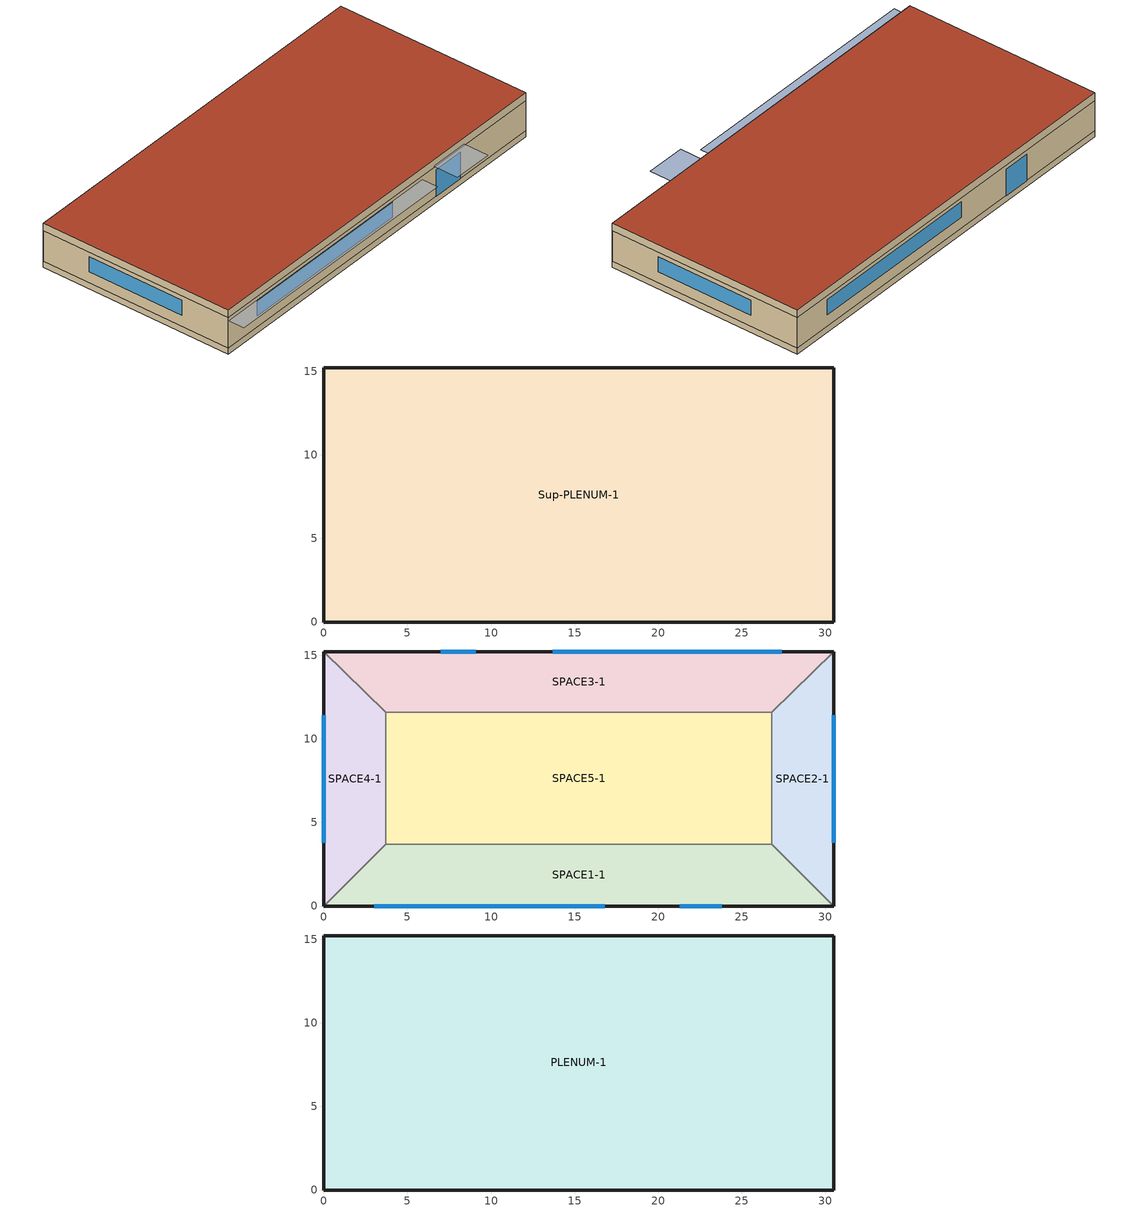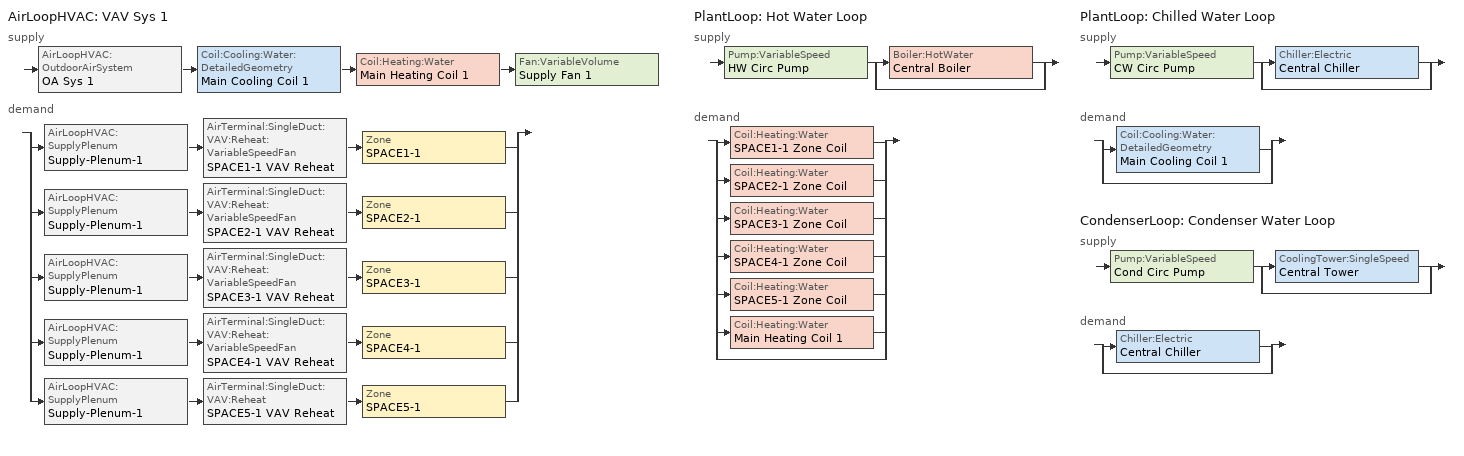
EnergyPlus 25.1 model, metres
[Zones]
Sup-PLENUM-1
 floor ground (FLOOR-SLAB-1): 30.5,15.2 30.5,0 0,0 0,15.2 z-0.45
 wall outside (WALL-1): 0,0 30.5,0 30.5,15.2 0,15.2 0,0 z-0.45:0
SPACE1-1
 floor to Sup-PLENUM-1 (CLNG-1): 26.8,3.7 30.5,0 0,0 3.7,3.7 z0
 wall outside (WALL-1): 0,0 30.5,0 z0:2.4
 wall to SPACE2-1 (INT-WALL-1): 30.5,0 26.8,3.7 z0:2.4
 wall to SPACE4-1 (INT-WALL-1): 3.7,3.7 0,0 z0:2.4
 wall to SPACE5-1 (INT-WALL-1): 26.8,3.7 3.7,3.7 z0:2.4
 window (Dbl Clr 3mm/13mm Air): 3,0 16.8,0 z0.9:2.1
 window (Sgl Grey 3mm): 21.3,0 23.8,0 z0:2.1
SPACE2-1
 floor to Sup-PLENUM-1 (CLNG-1): 26.8,11.6 30.5,15.2 30.5,0 26.8,3.7 z0
 wall outside (WALL-1): 30.5,0 30.5,15.2 z0:2.4
 wall to SPACE3-1 (INT-WALL-1): 30.5,15.2 26.8,11.6 z0:2.4
 wall to SPACE5-1 (INT-WALL-1): 26.8,11.6 26.8,3.7 z0:2.4
 window (Dbl Clr 3mm/13mm Air): 30.5,3.8 30.5,11.4 z0.9:2.1
SPACE3-1
 floor to Sup-PLENUM-1 (CLNG-1): 26.8,11.6 3.7,11.6 0,15.2 30.5,15.2 z0
 wall outside (WALL-1): 30.5,15.2 0,15.2 z0:2.4
 wall to SPACE4-1 (INT-WALL-1): 0,15.2 3.7,11.6 z0:2.4
 wall to SPACE5-1 (INT-WALL-1): 3.7,11.6 26.8,11.6 z0:2.4
 window (Dbl Clr 3mm/13mm Air): 27.4,15.2 13.7,15.2 z0.9:2.1
 window (Sgl Grey 3mm): 9.1,15.2 7,15.2 z0:2.1
SPACE4-1
 floor to Sup-PLENUM-1 (CLNG-1): 3.7,3.7 0,0 0,15.2 3.7,11.6 z0
 wall outside (WALL-1): 0,15.2 0,0 z0:2.4
 wall to SPACE5-1 (INT-WALL-1): 3.7,3.7 3.7,11.6 z0:2.4
 window (Dbl Clr 3mm/13mm Air): 0,11.4 0,3.8 z0.9:2.1
SPACE5-1
 floor to Sup-PLENUM-1 (CLNG-1): 26.8,11.6 26.8,3.7 3.7,3.7 3.7,11.6 z0
PLENUM-1
 floor to SPACE1-1 (CLNG-1): 26.8,3.7 30.5,0 0,0 3.7,3.7 z2.4
 floor to SPACE2-1 (CLNG-1): 26.8,11.6 30.5,15.2 30.5,0 26.8,3.7 z2.4
 floor to SPACE3-1 (CLNG-1): 26.8,11.6 3.7,11.6 0,15.2 30.5,15.2 z2.4
 floor to SPACE4-1 (CLNG-1): 3.7,3.7 0,0 0,15.2 3.7,11.6 z2.4
 floor to SPACE5-1 (CLNG-1): 26.8,11.6 26.8,3.7 3.7,3.7 3.7,11.6 z2.4
 wall outside (WALL-1): 0,0 30.5,0 30.5,15.2 0,15.2 0,0 z2.4:3
 roof outside (ROOF-1): 0,15.2 0,0 30.5,0 30.5,15.2 z3
shading: 0,-1.3 0,0 19.8,0 19.8,-1.3 z2.2; 21,-2 21,0 24.1,0 24.1,-2 z2.6
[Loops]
AirLoopHVAC 'VAV Sys 1'
 supply: AirLoopHVAC:OutdoorAirSystem 'OA Sys 1' > Coil:Cooling:Water:DetailedGeometry 'Main Cooling Coil 1' > Coil:Heating:Water 'Main Heating Coil 1' > Fan:VariableVolume 'Supply Fan 1'
 demand: split
  | AirLoopHVAC:SupplyPlenum 'Supply-Plenum-1' > AirTerminal:SingleDuct:VAV:Reheat:VariableSpeedFan 'SPACE1-1 VAV Reheat' > Zone 'SPACE1-1'
  | AirLoopHVAC:SupplyPlenum 'Supply-Plenum-1' > AirTerminal:SingleDuct:VAV:Reheat:VariableSpeedFan 'SPACE2-1 VAV Reheat' > Zone 'SPACE2-1'
  | AirLoopHVAC:SupplyPlenum 'Supply-Plenum-1' > AirTerminal:SingleDuct:VAV:Reheat:VariableSpeedFan 'SPACE3-1 VAV Reheat' > Zone 'SPACE3-1'
  | AirLoopHVAC:SupplyPlenum 'Supply-Plenum-1' > AirTerminal:SingleDuct:VAV:Reheat:VariableSpeedFan 'SPACE4-1 VAV Reheat' > Zone 'SPACE4-1'
  | AirLoopHVAC:SupplyPlenum 'Supply-Plenum-1' > AirTerminal:SingleDuct:VAV:Reheat 'SPACE5-1 VAV Reheat' > Zone 'SPACE5-1'
PlantLoop 'Hot Water Loop'
 supply: Pump:VariableSpeed 'HW Circ Pump' > split
  | Boiler:HotWater 'Central Boiler'
  | bypass
 demand: split
  | Coil:Heating:Water 'SPACE1-1 Zone Coil'
  | Coil:Heating:Water 'SPACE2-1 Zone Coil'
  | Coil:Heating:Water 'SPACE3-1 Zone Coil'
  | Coil:Heating:Water 'SPACE4-1 Zone Coil'
  | Coil:Heating:Water 'SPACE5-1 Zone Coil'
  | Coil:Heating:Water 'Main Heating Coil 1'
  | bypass
PlantLoop 'Chilled Water Loop'
 supply: Pump:VariableSpeed 'CW Circ Pump' > split
  | Chiller:Electric 'Central Chiller'
  | bypass
 demand: split
  | Coil:Cooling:Water:DetailedGeometry 'Main Cooling Coil 1'
  | bypass
CondenserLoop 'Condenser Water Loop'
 supply: Pump:VariableSpeed 'Cond Circ Pump' > split
  | CoolingTower:SingleSpeed 'Central Tower'
  | bypass
 demand: split
  | Chiller:Electric 'Central Chiller'
  | bypass
[Building]
Building: North Axis {deg}=30; Terrain=City; Loads Convergence Tolerance Value {W}=0.04; Temperature Convergence Tolerance Value {deltaC}=0.4; Solar Distribution=FullExterior; Maximum Number of Warmup Days=25; Minimum Number of Warmup Days=6
[Site:Location]
CHICAGO_IL_USA TMY2-94846: Latitude {deg}=41.78; Longitude {deg}=-87.75; Time Zone {hr}=-6; Elevation {m}=190
[SizingPeriod:DesignDay] Humidity Condition Type=Wetbulb; Barometric Pressure {Pa}=99063; Rain Indicator=No; Snow Indicator=No; Daylight Saving Time Indicator=No; Solar Model Indicator=ASHRAEClearSky
Name | Month | Day of Month | Day Type | Maximum Dry-Bulb Temperature {C} | Daily Dry-Bulb Temperature Range {deltaC} | Wetbulb or DewPoint at Maximum Dry-Bulb {C} | Wind Speed {m/s} | Wind Direction {deg} | Sky Clearness
CHICAGO_IL_USA Annual Heating 99% Design Conditions DB | 1 | 14 | WinterDesignDay | -17.3 | 0 | -17.3 | 4.9 | 270 | 0
CHICAGO_IL_USA Annual Cooling 1% Design Conditions DB/MCWB | 7 | 7 | SummerDesignDay | 31.5 | 10.7 | 23 | 5.3 | 230 | 1
[Site:GroundTemperature:BuildingSurface]
20.03, 20.03, 20.13, 20.3, 20.43, 20.52, 20.62, 20.77, 20.78, 20.55, 20.44, 20.2
[Material] Thermal Absorptance=0.9
Name | Roughness | Thickness {m} | Conductivity {W/m-K} | Density {kg/m3} | Specific Heat {J/kg-K} | Solar Absorptance | Visible Absorptance
RG01 | Rough | 0.0127 | 1.442 | 881 | 1674 | 0.65 | 0.65
BR01 | VeryRough | 0.0095 | 0.162 | 1121 | 1464 | 0.7 | 0.7
IN46 | VeryRough | 0.0762 | 0.023 | 24 | 1590 | 0.5 | 0.5
WD01 | MediumSmooth | 0.0191 | 0.115 | 513 | 1381 | 0.78 | 0.78
PW03 | MediumSmooth | 0.0127 | 0.115 | 545 | 1213 | 0.78 | 0.78
IN02 | Rough | 0.0901 | 0.043 | 10 | 837 | 0.75 | 0.75
GP01 | MediumSmooth | 0.0127 | 0.16 | 801 | 837 | 0.75 | 0.75
GP02 | MediumSmooth | 0.0159 | 0.16 | 801 | 837 | 0.75 | 0.75
CC03 | MediumRough | 0.1016 | 1.31 | 2243 | 837 | 0.65 | 0.65
[Material:NoMass]
MAT-CLNG-1: Roughness=Rough; Thermal Resistance {m2-K/W}=0.652259; Thermal Absorptance=0.65; Solar Absorptance=0.65; Visible Absorptance=0.65
[Material:AirGap]
AL21: Thermal Resistance {m2-K/W}=0.157
[WindowMaterial:Glazing] Optical Data Type=SpectralAverage; Thickness {m}=0.003; Infrared Transmittance at Normal Incidence=0; Front Side Infrared Hemispherical Emissivity=0.84; Back Side Infrared Hemispherical Emissivity=0.84; Conductivity {W/m-K}=0.9
Name | Solar Transmittance at Normal Incidence | Front Side Solar Reflectance at Normal Incidence | Back Side Solar Reflectance at Normal Incidence | Visible Transmittance at Normal Incidence | Front Side Visible Reflectance at Normal Incidence | Back Side Visible Reflectance at Normal Incidence
CLEAR 3MM | 0.837 | 0.075 | 0.075 | 0.898 | 0.081 | 0.081
GREY 3MM | 0.626 | 0.061 | 0.061 | 0.611 | 0.061 | 0.061
[WindowMaterial:Gas]
AIR 13MM: Gas Type=Air; Thickness {m}=0.0127
[Construction]
ROOF-1: RG01, BR01, IN46, WD01
WALL-1: WD01, PW03, IN02, GP01
CLNG-1: MAT-CLNG-1
FLOOR-SLAB-1: CC03
INT-WALL-1: GP02, AL21, GP02
Dbl Clr 3mm/13mm Air: CLEAR 3MM, AIR 13MM, CLEAR 3MM
Sgl Grey 3mm: GREY 3MM
[Zone] Type=1; Multiplier=1
Name | Ceiling Height {m} | Volume {m3}
PLENUM-1 | 0.6096 | 283.2
SPACE1-1; SPACE3-1 | 2.4384 | 239.247
SPACE2-1; SPACE4-1 | 2.4384 | 103.311
SPACE5-1 | 2.4384 | 447.683
Sup-PLENUM-1 | 0.45 | 208.6
[RoomAirModelType] Air Temperature Coupling Strategy=DIRECT
Name | Zone | Room-Air Modeling Type
SPACE5-1 RoomAir Model | SPACE5-1 | UnderFloorAirDistributionInterior
SPACE1-1 RoomAir Model | SPACE1-1 | UnderFloorAirDistributionExterior
SPACE2-1 RoomAir Model | SPACE2-1 | UnderFloorAirDistributionExterior
SPACE3-1 RoomAir Model | SPACE3-1 | UnderFloorAirDistributionExterior
SPACE4-1 RoomAir Model | SPACE4-1 | UnderFloorAirDistributionExterior
[RoomAirSettings:UnderFloorAirDistributionInterior]
SPACE5-1: Number of Diffusers=Autocalculate; Power per Plume {W}=Autocalculate; Design Effective Area of Diffuser {m2}=Autocalculate; Diffuser Slot Angle from Vertical {deg}=Autocalculate; Temperature Difference Threshold for Reporting {deltaC}=0.001; Floor Diffuser Type=Swirl; Transition Height {m}=1.7; Coefficient A=Autocalculate; Coefficient B=Autocalculate; Coefficient C=Autocalculate; Coefficient D=Autocalculate; Coefficient E=Autocalculate
[RoomAirSettings:UnderFloorAirDistributionExterior] Number of Diffusers per Zone=Autocalculate; Power per Plume {W}=Autocalculate; Design Effective Area of Diffuser {m2}=Autocalculate; Diffuser Slot Angle from Vertical {deg}=Autocalculate; Temperature Difference Threshold for Reporting {deltaC}=0.001; Floor Diffuser Type=LinearBarGrille; Transition Height {m}=1.7; Coefficient A in formula Kc = A*Gamma**B + C + D*Gamma + E*Gamma**2=Autocalculate; Coefficient B in formula Kc = A*Gamma**B + C + D*Gamma + E*Gamma**2=Autocalculate; Coefficient C in formula Kc = A*Gamma**B + C + D*Gamma + E*Gamma**2=Autocalculate; Coefficient D in formula Kc = A*Gamma**B + C + D*Gamma + E*Gamma**2=Autocalculate; Coefficient E in formula Kc = A*Gamma**B + C + D*Gamma + E*Gamma**2=Autocalculate
SPACE1-1; SPACE2-1; SPACE3-1; SPACE4-1
[People] Number of People Schedule=OCCUPY-1; Number of People Calculation Method=people; Fraction Radiant=0.6; Activity Level Schedule=ActSchd
Name | Zone or ZoneList or Space or SpaceList | Number of People
SPACE1-1 People 1 | SPACE1-1 | 11
SPACE2-1 People 1 | SPACE2-1 | 5
SPACE3-1 People 1 | SPACE3-1 | 11
SPACE4-1 People 1 | SPACE4-1 | 5
SPACE5-1 People 1 | SPACE5-1 | 20
[Lights] Schedule=LIGHTS-1; Design Level Calculation Method=LightingLevel; Return Air Fraction=0.15; Fraction Radiant=0.37; Fraction Visible=0.18; Fraction Replaceable=0
Name | Zone or ZoneList or Space or SpaceList | Lighting Level {W}
SPACE1-1 Lights 1 | SPACE1-1 | 1584
SPACE2-1 Lights 1 | SPACE2-1 | 684
SPACE3-1 Lights 1 | SPACE3-1 | 1584
SPACE4-1 Lights 1 | SPACE4-1 | 684
SPACE5-1 Lights 1 | SPACE5-1 | 2964
[ElectricEquipment] Schedule=EQUIP-1; Design Level Calculation Method=EquipmentLevel; Fraction Latent=0; Fraction Radiant=0.58; Fraction Lost=0
Name | Zone or ZoneList or Space or SpaceList | Design Level {W}
SPACE1-1 ElecEq 1 | SPACE1-1 | 1056
SPACE2-1 ElecEq 1 | SPACE2-1 | 456
SPACE3-1 ElecEq 1 | SPACE3-1 | 1056
SPACE4-1 ElecEq 1 | SPACE4-1 | 456
SPACE5-1 ElecEq 1 | SPACE5-1 | 1976
[ZoneInfiltration:DesignFlowRate] Schedule=INFIL-SCH; Design Flow Rate Calculation Method=flow/zone; Constant Term Coefficient=0; Temperature Term Coefficient=0; Velocity Term Coefficient=0.2237; Velocity Squared Term Coefficient=0
Name | Zone or ZoneList or Space or SpaceList | Design Flow Rate {m3/s}
SPACE1-1 Infil 1 | SPACE1-1 | 0.0167
SPACE2-1 Infil 1 | SPACE2-1 | 0.00717
SPACE3-1 Infil 1 | SPACE3-1 | 0.0167
SPACE4-1 Infil 1 | SPACE4-1 | 0.00717
SPACE5-1 Infil 1 | SPACE5-1 | 0.031089
[Sizing:Zone] Zone Cooling Design Supply Air Temperature Input Method=SupplyAirTemperature; Zone Cooling Design Supply Air Temperature {C}=19; Zone Heating Design Supply Air Temperature Input Method=SupplyAirTemperature; Zone Heating Design Supply Air Temperature {C}=50; Zone Cooling Design Supply Air Humidity Ratio {kgWater/kgDryAir}=0.009; Zone Heating Design Supply Air Humidity Ratio {kgWater/kgDryAir}=0.004; Zone Heating Sizing Factor=0; Zone Cooling Sizing Factor=0; Cooling Design Air Flow Method=DesignDay; Cooling Design Air Flow Rate {m3/s}=0; Heating Design Air Flow Method=DesignDay; Heating Design Air Flow Rate {m3/s}=0; Account for Dedicated Outdoor Air System=No; Dedicated Outdoor Air System Control Strategy=NeutralSupplyAir; Dedicated Outdoor Air Low Setpoint Temperature for Design {C}=autosize; Dedicated Outdoor Air High Setpoint Temperature for Design {C}=autosize
Name | Design Specification Outdoor Air Object
SPACE1-1 | SZ DSOA SPACE1-1
SPACE2-1 | SZ DSOA SPACE2-1
SPACE3-1 | SZ DSOA SPACE3-1
SPACE4-1 | SZ DSOA SPACE4-1
SPACE5-1 | SZ DSOA SPACE5-1
[DesignSpecification:OutdoorAir] Outdoor Air Method=flow/person; Outdoor Air Flow per Person {m3/s-person}=0.00944; Outdoor Air Flow per Zone Floor Area {m3/s-m2}=0; Outdoor Air Flow per Zone {m3/s}=0
SZ DSOA SPACE1-1; SZ DSOA SPACE2-1; SZ DSOA SPACE3-1; SZ DSOA SPACE4-1; SZ DSOA SPACE5-1
[Sizing:System]
VAV Sys 1: Type of Load to Size On=sensible; Design Outdoor Air Flow Rate {m3/s}=autosize; Central Heating Maximum System Air Flow Ratio=0.3; Preheat Design Temperature {C}=7; Preheat Design Humidity Ratio {kgWater/kgDryAir}=0.008; Precool Design Temperature {C}=11; Precool Design Humidity Ratio {kgWater/kgDryAir}=0.008; Central Cooling Design Supply Air Temperature {C}=17.2; Central Heating Design Supply Air Temperature {C}=17.2; Type of Zone Sum to Use=noncoincident; 100% Outdoor Air in Cooling=no; 100% Outdoor Air in Heating=no; Central Cooling Design Supply Air Humidity Ratio {kgWater/kgDryAir}=0.008; Central Heating Design Supply Air Humidity Ratio {kgWater/kgDryAir}=0.008; Cooling Supply Air Flow Rate Method=DesignDay; Cooling Supply Air Flow Rate {m3/s}=0; Heating Supply Air Flow Rate Method=DesignDay; Heating Supply Air Flow Rate {m3/s}=0; Zone Maximum Outdoor Air Fraction=1; Cooling Design Capacity Method=CoolingDesignCapacity; Cooling Design Capacity {W}=autosize; Heating Design Capacity Method=HeatingDesignCapacity; Heating Design Capacity {W}=autosize; Central Cooling Capacity Control Method=VAV
[Sizing:Plant]
Name | Loop Type | Design Loop Exit Temperature {C} | Loop Design Temperature Difference {deltaC}
Hot Water Loop | heating | 82 | 11
Chilled Water Loop | cooling | 11 | 6.67
Condenser Water Loop | condenser | 29.4 | 5.6
[PlantLoop] Fluid Type=Water; Maximum Loop Flow Rate {m3/s}=autosize; Minimum Loop Flow Rate {m3/s}=0; Plant Loop Volume {m3}=autocalculate; Load Distribution Scheme=SequentialLoad
Name | Plant Equipment Operation Scheme | Maximum Loop Temperature {C} | Minimum Loop Temperature {C}
Hot Water Loop | Hot Loop Operation | 100 | 10
Chilled Water Loop | CW Loop Operation | 98 | 1
[CondenserLoop]
Condenser Water Loop: Fluid Type=Water; Condenser Equipment Operation Scheme=Tower Loop Operation; Maximum Loop Temperature {C}=80; Minimum Loop Temperature {C}=10; Maximum Loop Flow Rate {m3/s}=autosize; Minimum Loop Flow Rate {m3/s}=0; Condenser Loop Volume {m3}=autocalculate; Load Distribution Scheme=SequentialLoad
[SetpointManager:FollowOutdoorAirTemperature]
MyCondenserControl: Control Variable=Temperature; Reference Temperature Type=OutdoorAirWetBulb; Offset Temperature Difference {deltaC}=0; Maximum Setpoint Temperature {C}=80; Minimum Setpoint Temperature {C}=10; Setpoint Node or NodeList=Condenser Supply Outlet Node
[PlantEquipmentOperationSchemes] Control Scheme 1 Schedule=PlantOnSched
Name | Control Scheme 1
Hot Loop Operation | Central Boiler Only
CW Loop Operation | Central Chiller Only
[CondenserEquipmentOperationSchemes]
Tower Loop Operation: Control Scheme 1=Year Round Tower Operation; Control Scheme 1 Schedule=PlantOnSched
[PlantEquipmentOperation:CoolingLoad] Load Range 1 Lower Limit {W}=0
Name | Load Range 1 Upper Limit {W} | Range 1 Equipment List
Central Chiller Only | 900000 | Cooling Plant
Year Round Tower Operation | 90000000 | All Towers
[PlantEquipmentOperation:HeatingLoad]
Central Boiler Only: Load Range 1 Lower Limit {W}=0; Load Range 1 Upper Limit {W}=1000000; Range 1 Equipment List=heating plant
[PlantEquipmentList]
heating plant: Central Boiler
Cooling Plant: Central Chiller
[CondenserEquipmentList]
All Towers: Central Tower
[AirLoopHVAC]
VAV Sys 1: Design Supply Air Flow Rate {m3/s}=autosize
[AvailabilityManager:Scheduled]
VAV Sys 1 Avail: Schedule=FanAvailSched
[SetpointManager:Scheduled] Control Variable=Temperature
Name | Schedule | Setpoint Node or NodeList
Hot Water Loop Setpoint Manager | HW Loop Temp Schedule | Hot Water Loop Setpoint Node List
Chilled Water Loop Setpoint Manager | CW Loop Temp Schedule | Chilled Water Loop Setpoint Node List
Supply Air Temp Manager 1 | Seasonal Reset Supply Air Temp Sch | Supply Air Temp Nodes 1
Central Boiler Setpoint Manager | HW Loop Temp Schedule | Central Boiler Outlet Node
Central Chiller Setpoint Manager | CW Loop Temp Schedule | Central Chiller Outlet Node
[SetpointManager:MixedAir]
Mixed Air Temp Manager 1: Control Variable=Temperature; Setpoint Node or NodeList=Main Branch SetPoint Node List
[Controller:WaterCoil] Control Variable=Temperature; Actuator Variable=FLOW; Controller Convergence Tolerance {deltaC}=0.002; Maximum Actuated Flow {m3/s}=autosize; Minimum Actuated Flow {m3/s}=0
Name | Action
Central Cooling Coil Contoller 1 | Reverse
Central Heating Coil Contoller 1 | Normal
[Controller:OutdoorAir]
OA Controller 1: Minimum Outdoor Air Flow Rate {m3/s}=autosize; Maximum Outdoor Air Flow Rate {m3/s}=autosize; Economizer Control Type=FixedDryBulb; Economizer Control Action Type=ModulateFlow; Economizer Maximum Limit Dry-Bulb Temperature {C}=19; Economizer Minimum Limit Dry-Bulb Temperature {C}=4; Lockout Type=NoLockout; Minimum Limit Type=FixedMinimum; Minimum Outdoor Air Schedule=Min OA Sched
[Zone equipment]
SPACE1-1: SPACE1-1 VAV Reheat
SPACE2-1: SPACE2-1 VAV Reheat
SPACE3-1: SPACE3-1 VAV Reheat
SPACE4-1: SPACE4-1 VAV Reheat
SPACE5-1: SPACE5-1 VAV Reheat
[AirTerminal:SingleDuct:VAV:Reheat]
SPACE5-1 VAV Reheat: Availability Schedule=ReheatCoilAvailSched; Maximum Air Flow Rate {m3/s}=autosize; Zone Minimum Air Flow Input Method=Constant; Constant Minimum Air Flow Fraction=0.3; Reheat Coil=SPACE5-1 Zone Coil; Maximum Hot Water or Steam Flow Rate {m3/s}=autosize; Minimum Hot Water or Steam Flow Rate {m3/s}=0; Convergence Tolerance=0.001; Damper Heating Action=ReverseWithLimits; Maximum Flow per Zone Floor Area During Reheat {m3/s-m2}=AUTOCALCULATE; Maximum Flow Fraction During Reheat=AUTOCALCULATE
[AirTerminal:SingleDuct:VAV:Reheat:VariableSpeedFan] Availability Schedule=ReheatCoilAvailSched; Maximum Cooling Air Flow Rate {m3/s}=autosize; Maximum Heating Air Flow Rate {m3/s}=autosize; Zone Minimum Air Flow Fraction=0.05; Maximum Hot Water or Steam Flow Rate {m3/s}=autosize; Minimum Hot Water or Steam Flow Rate {m3/s}=0; Heating Convergence Tolerance=0.001
Name | Fan | Heating Coil
SPACE1-1 VAV Reheat | SPACE1-1 Zone Fan | SPACE1-1 Zone Coil
SPACE2-1 VAV Reheat | SPACE2-1 Zone Fan | SPACE2-1 Zone Coil
SPACE3-1 VAV Reheat | SPACE3-1 Zone Fan | SPACE3-1 Zone Coil
SPACE4-1 VAV Reheat | SPACE4-1 Zone Fan | SPACE4-1 Zone Coil
[ZoneControl:Thermostat] Control Type Schedule=Zone Control Type Sched; Control 1=CoolingSetPoint; Control 2=HeatingSetpoint; Control 3=DualSetPoint
Name | Zone or ZoneList
SPACE1-1 Control | SPACE1-1
SPACE2-1 Control | SPACE2-1
SPACE3-1 Control | SPACE3-1
SPACE4-1 Control | SPACE4-1
SPACE5-1 Control | SPACE5-1
[ThermostatSetpoint:SingleHeating]
HeatingSetpoint: Setpoint Temperature Schedule=Htg-SetP-Sch
[ThermostatSetpoint:SingleCooling]
CoolingSetpoint: Setpoint Temperature Schedule=Clg-SetP-Sch
[ThermostatSetpoint:DualSetpoint]
DualSetPoint: Heating Setpoint Temperature Schedule=Htg-SetP-Sch; Cooling Setpoint Temperature Schedule=Clg-SetP-Sch
[AirLoopHVAC:ReturnPlenum]
Return-Plenum-1: Zone=PLENUM-1
[AirLoopHVAC:SupplyPlenum]
Supply-Plenum-1: Zone=Sup-PLENUM-1
[Boiler:HotWater]
Central Boiler: Fuel Type=NaturalGas; Nominal Capacity {W}=autosize; Nominal Thermal Efficiency=0.8; Efficiency Curve Temperature Evaluation Variable=LeavingBoiler; Normalized Boiler Efficiency Curve=BoilerEfficiency; Design Water Flow Rate {m3/s}=autosize; Minimum Part Load Ratio=0; Maximum Part Load Ratio=1.2; Optimum Part Load Ratio=1; Water Outlet Upper Temperature Limit {C}=100; Boiler Flow Mode=LeavingSetpointModulated
[Chiller:Electric]
Central Chiller: Condenser Type=WaterCooled; Nominal Capacity {W}=autosize; Nominal COP {W/W}=3.2; Minimum Part Load Ratio=0; Maximum Part Load Ratio=1; Optimum Part Load Ratio=0.65; Design Condenser Inlet Temperature {C}=29.44; Temperature Rise Coefficient=2.682759; Design Chilled Water Outlet Temperature {C}=6.667; Design Chilled Water Flow Rate {m3/s}=autosize; Design Condenser Fluid Flow Rate {m3/s}=autosize; Coefficient 1 of Capacity Ratio Curve=0.944836; Coefficient 2 of Capacity Ratio Curve=-0.0570088; Coefficient 3 of Capacity Ratio Curve=-0.00185486; Coefficient 1 of Power Ratio Curve=1.907846; Coefficient 2 of Power Ratio Curve=-1.20499; Coefficient 3 of Power Ratio Curve=0.263462; Coefficient 1 of Full Load Ratio Curve=0.03303; Coefficient 2 of Full Load Ratio Curve=0.6852; Coefficient 3 of Full Load Ratio Curve=0.2818; Chilled Water Outlet Temperature Lower Limit {C}=5; Chiller Flow Mode=LeavingSetpointModulated
[CoolingTower:SingleSpeed]
Central Tower: Design Water Flow Rate {m3/s}=autosize; Design Air Flow Rate {m3/s}=autosize; Design Fan Power {W}=autosize; Design U-Factor Times Area Value {W/K}=autosize; Free Convection Regime Air Flow Rate {m3/s}=0; Free Convection Regime U-Factor Times Area Value {W/K}=0
[Pump:VariableSpeed] Design Maximum Flow Rate {m3/s}=autosize; Design Pump Head {Pa}=179352; Design Power Consumption {W}=autosize; Motor Efficiency=0.9; Fraction of Motor Inefficiencies to Fluid Stream=0; Coefficient 1 of the Part Load Performance Curve=0; Coefficient 2 of the Part Load Performance Curve=1; Coefficient 3 of the Part Load Performance Curve=0; Coefficient 4 of the Part Load Performance Curve=0; Design Minimum Flow Rate {m3/s}=0; Pump Control Type=INTERMITTENT
Name | Pump Flow Rate Schedule
HW Circ Pump
CW Circ Pump; Cond Circ Pump | CoolingPumpAvailSched
[Coil:Heating:Water] Availability Schedule=ReheatCoilAvailSched; U-Factor Times Area Value {W/K}=autosize; Maximum Water Flow Rate {m3/s}=autosize; Performance Input Method=UFactorTimesAreaAndDesignWaterFlowRate; Rated Capacity {W}=autosize; Rated Inlet Water Temperature {C}=82.2; Rated Inlet Air Temperature {C}=16.6; Rated Outlet Water Temperature {C}=71.1; Rated Outlet Air Temperature {C}=32.2
SPACE1-1 Zone Coil; SPACE2-1 Zone Coil; SPACE3-1 Zone Coil; SPACE4-1 Zone Coil; SPACE5-1 Zone Coil; Main Heating Coil 1
[Coil:Cooling:Water:DetailedGeometry]
Main Cooling Coil 1: Availability Schedule=CoolingCoilAvailSched; Maximum Water Flow Rate {m3/s}=autosize; Tube Outside Surface Area {m2}=autosize; Total Tube Inside Area {m2}=autosize; Fin Surface Area {m2}=autosize; Minimum Airflow Area {m2}=autosize; Coil Depth {m}=autosize; Fin Diameter {m}=autosize; Number of Tubes per Row=autosize
[Fan:SystemModel] Availability Schedule=FanAvailSched; Design Maximum Air Flow Rate {m3/s}=AUTOSIZE; Speed Control Method=Continuous; Electric Power Minimum Flow Rate Fraction=0; Design Pressure Rise {Pa}=125; Motor Efficiency=0.9; Motor In Air Stream Fraction=1; Design Electric Power Consumption {W}=AUTOSIZE; Design Power Sizing Method=TotalEfficiencyAndPressure; Fan Total Efficiency=0.7; Electric Power Function of Flow Fraction Curve=VAV Fan Curve
SPACE1-1 Zone Fan; SPACE2-1 Zone Fan; SPACE3-1 Zone Fan; SPACE4-1 Zone Fan
[Fan:VariableVolume]
Supply Fan 1: Availability Schedule=FanAvailSched; Fan Total Efficiency=0.7; Pressure Rise {Pa}=250; Maximum Flow Rate {m3/s}=autosize; Fan Power Minimum Flow Rate Input Method=Fraction; Fan Power Minimum Flow Fraction=0.25; Motor Efficiency=0.9; Motor In Airstream Fraction=1; Fan Power Coefficient 1=0.00153028; Fan Power Coefficient 2=0.00520806; Fan Power Coefficient 3=1.10862; Fan Power Coefficient 4=-0.116356; Fan Power Coefficient 5=0
[Schedule:Compact]
OCCUPY-1: Through: 12/31, For: Weekdays SummerDesignDay CustomDay1 CustomDay2, Until: 8:00, 0, Until: 11:00, 1, Until: 12:00, 0.8, Until: 13:00, 0.4, Until: 14:00, 0.8, Until: 18:00, 1, Until: 19:00, 0.5, Until: 21:00, 0.1, Until: 24:00, 0, For: Saturday Sunday Holidays WinterDesignDay, Until: 24:00, 0
LIGHTS-1: Through: 12/31, For: Weekdays SummerDesignDay CustomDay1 CustomDay2, Until: 8:00, 0.05, Until: 9:00, 0.9, Until: 10:00, 0.95, Until: 11:00, 1, Until: 12:00, 0.95, Until: 13:00, 0.8, Until: 14:00, 0.9, Until: 18:00, 1, Until: 19:00, 0.6, Until: 20:00, 0.2, Until: 21:00, 0.2, Until: 24:00, 0.05, For: Saturday Sunday Holidays WinterDesignDay, Until: 24:00, 0.05
EQUIP-1: Through: 12/31, For: Weekdays SummerDesignDay CustomDay1 CustomDay2, Until: 8:00, 0.02, Until: 9:00, 0.4, Until: 14:00, 0.9, Until: 15:00, 0.8, Until: 16:00, 0.7, Until: 18:00, 0.5, Until: 20:00, 0.3, Until: 24:00, 0.02, For: Saturday Sunday Holidays WinterDesignDay, Until: 24:00, 0.2
INFIL-SCH: Through: 3/31, For: Alldays, Until: 24:00, 1, Through: 10/31, For: Alldays, Until: 24:00, 0, Through: 12/31, For: Alldays, Until: 24:00, 1
ActSchd: Through: 12/31, For: Alldays, Until: 24:00, 117.24
Htg-SetP-Sch: Through: 12/31, For: Weekdays CustomDay1 CustomDay2, Until: 7:00, 12.8, Until: 18:00, 21.1, Until: 24:00, 12.8, For: Weekends Holidays, Until: 7:00, 12.8, Until: 13:00, 21.1, Until: 24:00, 12.8, For: SummerDesignDay, Until: 24:00, 12.8, For: WinterDesignDay, Until: 24:00, 21.1
Clg-SetP-Sch: Through: 12/31, For: Weekdays CustomDay1 CustomDay2, Until: 7:00, 40, Until: 18:00, 24.9, Until: 24:00, 40, For: Weekends Holidays, Until: 7:00, 40, Until: 13:00, 24.9, Until: 24:00, 32.2, For: SummerDesignDay, Until: 24:00, 24.9, For: WinterDesignDay, Until: 24:00, 40
Zone Control Type Sched: Through: 12/31, For: Weekdays Weekends Holidays CustomDay1 CustomDay2, Until: 24:00, 4, For: SummerDesignDay, Until: 24:00, 2, For: WinterDesignDay, Until: 24:00, 1
Min OA Sched: Through: 12/31, For: Weekdays, Until: 6:00, 0.02, Until: 18:00, 1, Until: 24:00, 0.02, For: Weekends SummerDesignDay WinterDesignDay CustomDay1 CustomDay2 Holidays, Until: 24:00, 0.02
FanAvailSched: Through: 3/31, For: AllDays, Until: 24:00, 1, Through: 9/30, For: Weekdays, Until: 7:00, 0, Until: 17:00, 1, Until: 24:00, 0, For: Weekends Holidays CustomDay1 CustomDay2, Until: 24:00, 0, For: SummerDesignDay WinterDesignDay, Until: 24:00, 1, Through: 12/31, For: AllDays, Until: 24:00, 1
CoolingCoilAvailSched: Through: 3/31, For: Alldays, Until: 24:00, 0, Through: 9/30, For: Weekdays, Until: 7:00, 0, Until: 17:00, 1, Until: 24:00, 0, For: Weekends Holidays CustomDay1 CustomDay2, Until: 24:00, 0, For: SummerDesignDay WinterDesignDay, Until: 24:00, 1, Through: 12/31, For: Alldays, Until: 24:00, 0
CoolingPumpAvailSched: Through: 3/31, For: Alldays, Until: 24:00, 0, Through: 9/30, For: Alldays, Until: 24:00, 1, Through: 12/31, For: Alldays, Until: 24:00, 0
ReheatCoilAvailSched: Through: 3/31, For: Alldays, Until: 24:00, 1, Through: 9/30, For: Weekdays, Until: 7:00, 0, Until: 17:00, 1, Until: 24:00, 0, For: SummerDesignDay WinterDesignDay, Until: 24:00, 1, For: Weekends Holidays CustomDay1 CustomDay2, Until: 24:00, 0, Through: 12/31, For: Alldays, Until: 24:00, 1
CW Loop Temp Schedule: Through: 12/31, For: Alldays, Until: 24:00, 11
HW Loop Temp Schedule: Through: 12/31, For: Alldays, Until: 24:00, 82
PlantOnSched: Through: 12/31, For: Alldays, Until: 24:00, 1
Seasonal Reset Supply Air Temp Sch: Through: 3/31, For: Alldays, Until: 24:00, 17.2, Through: 9/30, For: Alldays, Until: 24:00, 17.2, Through: 12/31, For: Alldays, Until: 24:00, 17.2
[Curve:Quadratic]
BoilerEfficiency: Coefficient1 Constant=1; Coefficient2 x=0; Coefficient3 x**2=0; Minimum Value of x=0; Maximum Value of x=1
[Curve:Quartic]
VAV Fan Curve: Coefficient1 Constant=0.00153028; Coefficient2 x=0.00520806; Coefficient3 x**2=1.10862; Coefficient4 x**3=-0.116356; Coefficient5 x**4=0; Minimum Value of x=0; Maximum Value of x=1; Minimum Curve Output=0; Maximum Curve Output=1; Input Unit Type for X=Dimensionless; Output Unit Type=Dimensionless
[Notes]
5ZoneSupRetPlenVSATU.idf
Basic file description:  1 story building divided into 4 exterior and one interior conditioned zones, 1 overhead return
plenum, and one underfloor supply plenum.
Highlights:              illustrates supply plenum, UFAD inputs, variable-speed fan VAV reheat terminal units, UFAD
interior zone model, UFAD exterior zone model
Simulation Location/Run: CHICAGO_IL_USA TMY2-94846, 2 design days, 2 run periods,
Run Control executes the run periods using the weather file
Location:                Chicago, IL
Design Days:             CHICAGO_IL_USA Annual Heating 99% Design Conditions DB, MaxDB= -17.3°C
CHICAGO_IL_USA Annual Cooling 1% Design Conditions, MaxDB=  31.5°C MCWB=  23.0°C
Run Period (Weather File): Winter 1/14, Summer 7/7, CHICAGO_IL_USA TMY2-94846
Run Control:             Zone and System sizing with weather file run control (no design days run)
Building: Single floor rectangular building 100 ft x 50 ft. 5 zones - 4 exterior, 1 interior, zone height 8 feet.
Exterior zone depth is 12 feet. There is a 2 foot high return plenum. There is a 18 inch high supply plenum.
There are windows on all 4 facades; the south and north
facades have glass doors. The south facing glass is shaded by overhangs. The walls are woodshingle
over plywood, R11 insulation, and gypboard. The roof is a gravel built up roof with R-3 mineral
board insulation and plywood sheathing. The windows are of various single and double pane construction
with 3mm and 6mm glass and either 6mm or 13mm argon or air gap.  The window to wall ratio is approximately
0.29. The south wall and door have overhangs.
The building is oriented 30 degrees east of north.
Floor Area:        463.6 m2 (5000 ft2)
Number of Stories: 1
Zone Description Details:
Internal gains description:     lighting is 1.5 watts/ft2, office equip is 1.0 watts/ft2. There is 1 occupant
per 100 ft2 of floor area. The infiltration is 0.25 air changes per hour.
Interzone Surfaces:             6 interzone surfaces (see diagram)
Internal Mass:                  None
Windows:                        4 ea.: 1) Double pane clear, 3mm glass, 13mm air gap
2) Double pane clear, 3mm glass, 13mm argon gap
3) Double pane clear, 6mm glass, 6mm air gap
4) Double pane lowE,  6mm lowE glass outside, 6mm air gap, 6mm clear glass
Doors:                          2 ea.:    Single pane grey,  3mm glass
Detached Shading:               None
Daylight:                       None
Natural Ventilation:            None
Compact Schedules:              Yes
HVAC:                           VAV system with outside air economizer, hot water reheat coils,
central chilled water cooling coil. Central Plant is single hot water
boiler, electric compression chiller with water cooled condenser, and
a cooling tower. All equipment is autosized.
The following changes have been made to reflect UFAD practice.
The zone thermostat cooling setpoints have been raised to 25C from
23.9C to reflect zone temperature change with height. The fan static
pressure has been lowered to 250 Pa from 600 Pa. The supply air temperature
has been raised to 17.2C from 13C. The chilled water supply temperature
has been increased from 7.22C to 11C.
The interior zone is served by a normal VAV reheat air terminal unit; the exterior
zones are served by a variable-speed fan powered VAV reheat terminal unit!
The interior zone uses the UFAD interior zone room air model
The exterior zones use the UFAD exterior zone room air model
The inside convection coefficients for the supply air plenum have been set to 4
to match measured and CFD results
Zonal Equipment:                AirTerminal:SingleDuct:VAV:Reheat
Central Air Handling Equipment: Yes
System Equipment Autosize:      Yes
Purchased Cooling:              None
Purchased Heating:              None
Coils:                          Coil:Cooling:Water:DetailedGeometry, Coil:Heating:Water
Pumps:                          Pump:VariableSpeed
Boilers:                        Boiler:HotWater
Chillers:                       Chiller:Electric
Towers:                         CoolingTower:SingleSpeed
Standard Reports:               All Summary Predefined Reports
Timestep or Hourly Variables:   Hourly
Time bins Report:               None
HTML Report:                    Predefined All Summary
Environmental Emissions:        None
Utility Tariffs:                None
